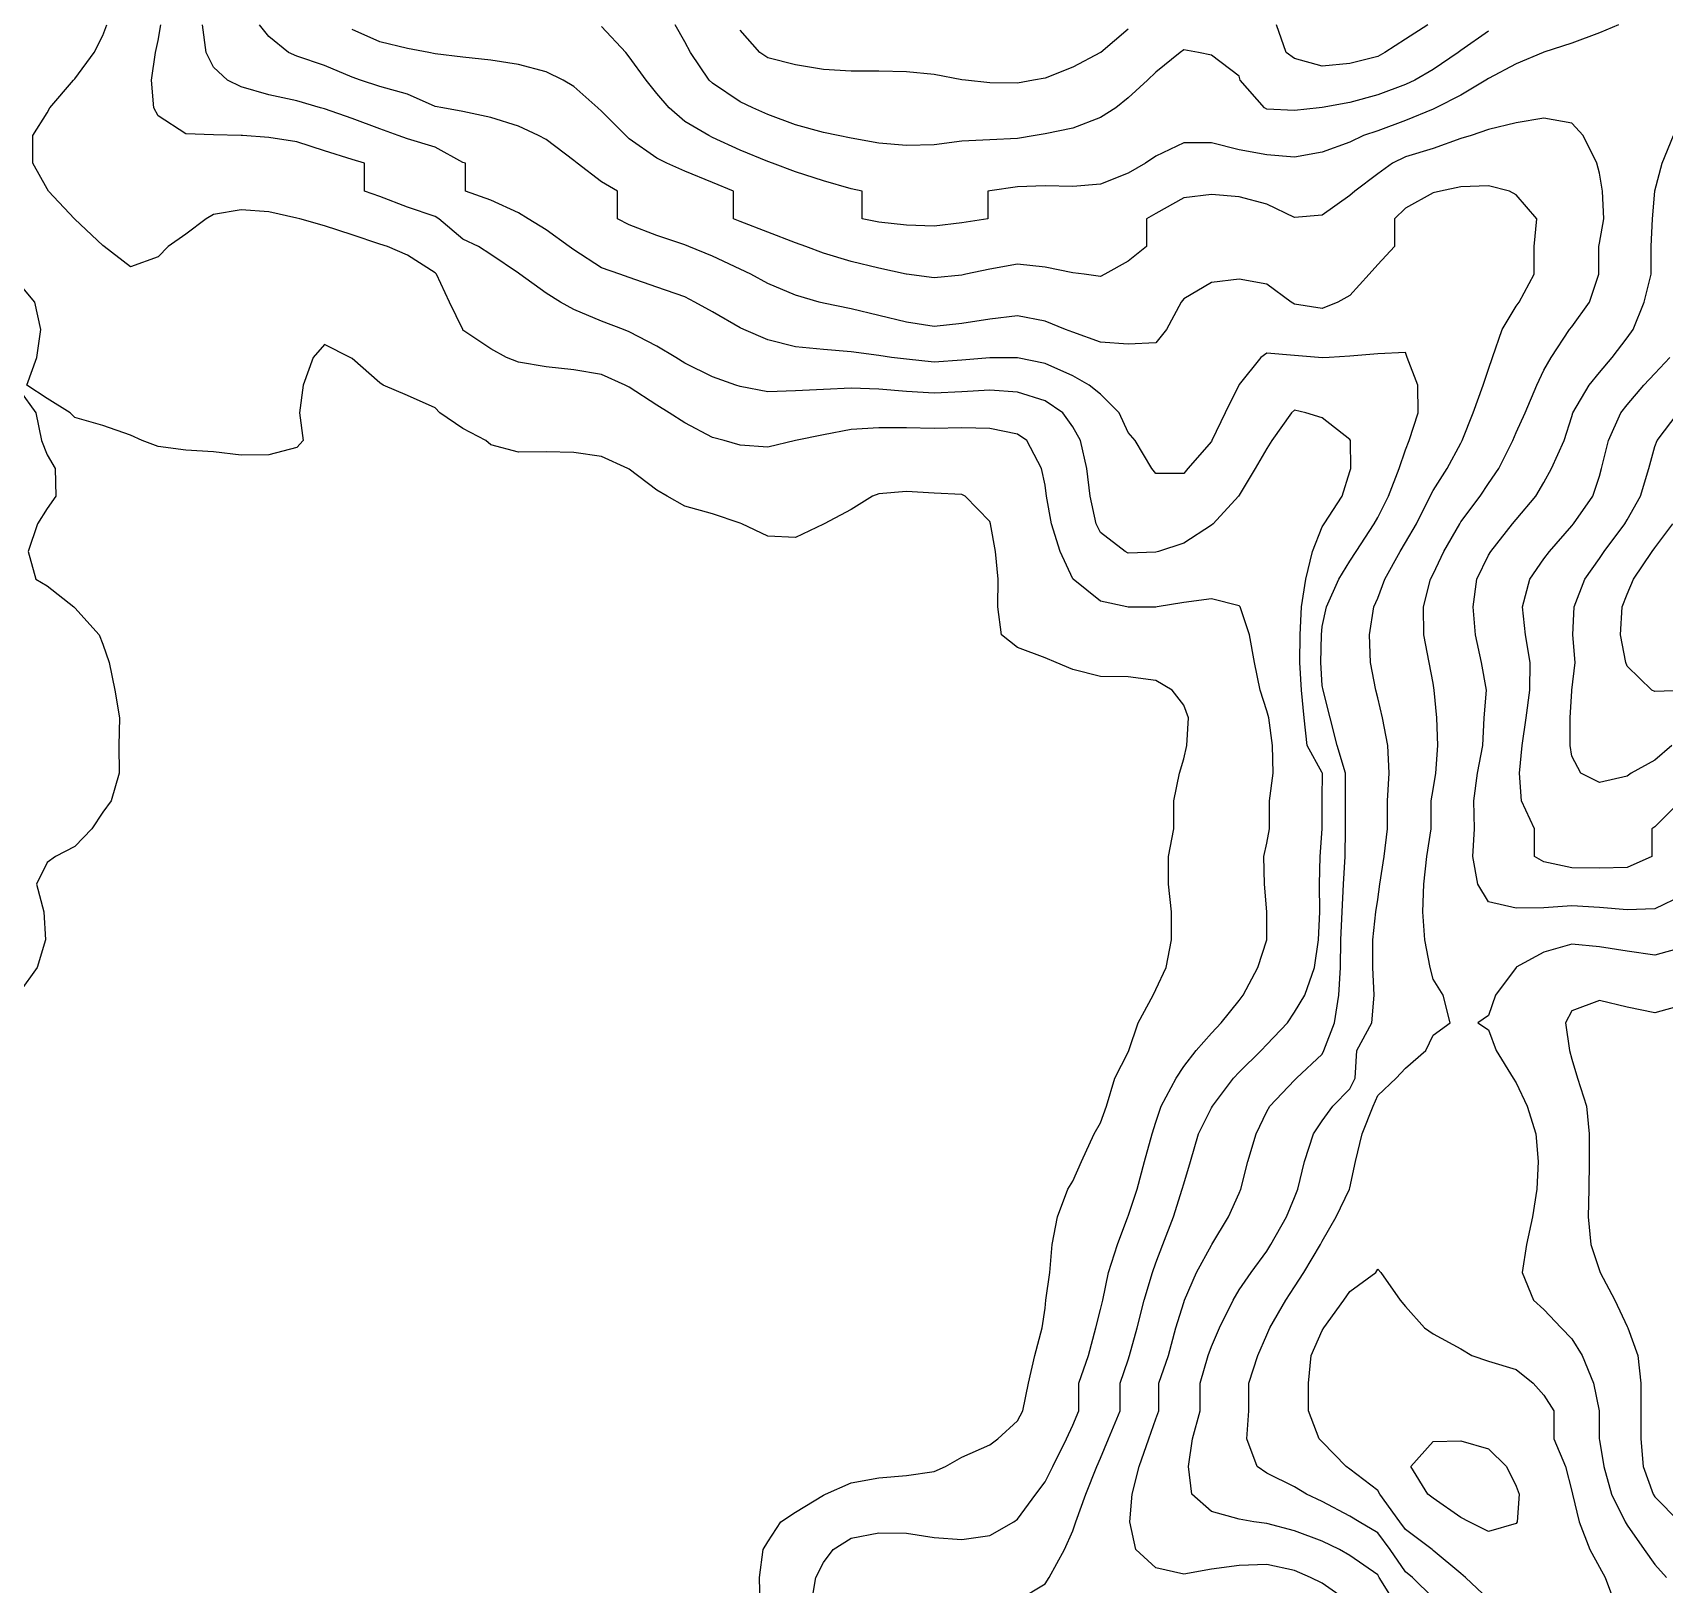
# Model space of a CAD drawing. Header units: inches. Extents: x 450896 to 463247, y 7386701 to 7399440.
# Drawn here: x 456243 to 457967, y 7388398 to 7390037 of the extents above; entities that cross this region are included whole.
import ezdxf

# ---------------------------------------------------------------- set-up
doc = ezdxf.new("R2010")
doc.units = ezdxf.units.IN
doc.header["$MEASUREMENT"] = 0

msp = doc.modelspace()

# ---------------------------------------------------------------- linework, layer by layer
for points, elevation in [([(457066, 7388376.1), (457070.7, 7388405.4), (457078.8, 7388421.1), (457089.3, 7388434.7), (457108, 7388446.9), (457137.3, 7388452.4), (457166.6, 7388452.2), (457195.9, 7388447.5), (457225.2, 7388445.4), (457254.5, 7388449.7), (457279.9, 7388464), (457283.8, 7388466.8), (457303.2, 7388493.3), (457313, 7388506.2), (457321.2, 7388522.6), (457335.6, 7388551.9), (457342.3, 7388566), (457348.7, 7388581.2), (457348.7, 7388610.4), (457358.8, 7388639.7), (457366.8, 7388669), (457371.6, 7388688.2), (457373.9, 7388698.3), (457380.2, 7388727.6), (457389.4, 7388756.9), (457400.5, 7388786.2), (457400.9, 7388787), (457410.5, 7388815.4), (457418.1, 7388844.7), (457426.1, 7388874), (457430.2, 7388886.3), (457435.8, 7388903.3), (457451.5, 7388932.6), (457459.5, 7388944.9), (457472.6, 7388961.9), (457488.8, 7388980.2), (457499.2, 7388991.2), (457518.1, 7389014.7), (457522.4, 7389020.5), (457537.8, 7389049.7), (457547.2, 7389079), (457547.2, 7389108.3), (457545, 7389137.6), (457544.1, 7389166.9), (457547.3, 7389180.9), (457550.2, 7389196.2), (457550.2, 7389225.5), (457554.1, 7389254.8), (457553.3, 7389284), (457549.3, 7389313.3), (457547.3, 7389320.9), (457540.2, 7389342.6), (457534.2, 7389371.9), (457529.1, 7389401.2), (457519, 7389430.5), (457518.1, 7389431.8), (457488.8, 7389439.1), (457459.5, 7389435.2), (457431.4, 7389430.5), (457430.2, 7389430.3), (457400.9, 7389430.2), (457399.6, 7389430.5), (457371.6, 7389436.5), (457342.6, 7389459.8), (457342.3, 7389460.2), (457328.9, 7389489.1), (457320, 7389518.3), (457314.7, 7389547.6), (457313, 7389559.2), (457309.4, 7389576.9), (457293.7, 7389606.2), (457283.8, 7389613), (457254.5, 7389619), (457225.2, 7389619.8), (457195.9, 7389619.1), (457166.6, 7389619.7), (457137.3, 7389619.8), (457108, 7389618.1), (457078.8, 7389612.3), (457049.5, 7389606.2), (457049.4, 7389606.2), (457020.2, 7389599.3), (456990.9, 7389601.5), (456974.1, 7389606.2), (456961.6, 7389609.6), (456932.3, 7389624.8), (456916, 7389635.5), (456903, 7389643.8), (456873.7, 7389662.6), (456869.2, 7389664.8), (456844.5, 7389676.1), (456815.2, 7389680.8), (456785.9, 7389684.2), (456756.6, 7389688.9), (456744, 7389694.1), (456727.3, 7389703.2), (456698, 7389723), (456697.8, 7389723.4), (456683.7, 7389752.6), (456669.9, 7389781.9), (456668.7, 7389783.6), (456639.4, 7389802.2), (456618.1, 7389811.2), (456610.2, 7389813.6), (456580.9, 7389823.4), (456551.6, 7389833), (456525.8, 7389840.5), (456522.3, 7389841.3), (456493, 7389847.9), (456463.7, 7389849.8), (456434.4, 7389845), (456426.5, 7389840.5), (456405.1, 7389824.4), (456386.6, 7389811.2), (456375.9, 7389800.4), (456346.6, 7389789.8), (456318.8, 7389811.2), (456317.3, 7389812.2), (456288, 7389840.2), (456287.7, 7389840.5), (456259.9, 7389869.8), (456258.7, 7389872.2), (456243.6, 7389899.1), (456243.6, 7389928.4), (456258.7, 7389952.3), (456261.5, 7389957.6), (456286.6, 7389986.9), (456288, 7389988.3), (456308.2, 7390016.2), (456317.3, 7390034.1), (456321.7, 7390045.5)], 40), ([(457283.8, 7388381), (457313, 7388398.6), (457317.5, 7388405.4), (457333.4, 7388434.7), (457342.3, 7388454.5), (457345.6, 7388464), (457356, 7388493.3), (457367.9, 7388522.6), (457371.6, 7388531.2), (457380.2, 7388551.9), (457392.3, 7388581.2), (457392.3, 7388610.4), (457400.9, 7388635.3), (457402.4, 7388639.7), (457410.2, 7388669), (457417.7, 7388698.3), (457426.5, 7388727.6), (457430.2, 7388737.6), (457437.4, 7388756.9), (457448.9, 7388786.2), (457458, 7388815.4), (457459.5, 7388821.1), (457466.7, 7388844.7), (457475.3, 7388874), (457488.8, 7388901.4), (457489.8, 7388903.3), (457512.2, 7388932.6), (457518.1, 7388939), (457541.2, 7388961.9), (457547.3, 7388968.2), (457569.1, 7388991.2), (457576.6, 7389002.3), (457587.6, 7389020.5), (457597.6, 7389049.7), (457602, 7389079), (457603.2, 7389108.3), (457603, 7389137.6), (457603.8, 7389166.9), (457605.9, 7389196.2), (457605.9, 7389225.5), (457605.9, 7389228.3), (457606.2, 7389254.8), (457605.9, 7389255.2), (457589.8, 7389284), (457586.9, 7389313.3), (457583.9, 7389342.6), (457582.2, 7389371.9), (457582.6, 7389401.2), (457584.1, 7389430.5), (457588.4, 7389459.8), (457595.5, 7389489.1), (457605.9, 7389515.1), (457608, 7389518.3), (457627, 7389547.6), (457635.2, 7389573.4), (457636.2, 7389576.9), (457635.8, 7389606.2), (457635.2, 7389607.2), (457605.9, 7389630.4), (457588.7, 7389635.5), (457576.6, 7389638.2), (457573.5, 7389635.5), (457552.5, 7389606.2), (457547.3, 7389597.8), (457535.1, 7389576.9), (457518.1, 7389548.5), (457517.5, 7389547.6), (457490.7, 7389518.3), (457488.8, 7389516.8), (457459.5, 7389498), (457432.8, 7389489.1), (457430.2, 7389488.2), (457400.9, 7389487.4), (457397.5, 7389489.1), (457371.6, 7389509.2), (457367.2, 7389518.3), (457360.8, 7389547.6), (457357, 7389576.9), (457350.6, 7389606.2), (457342.3, 7389620.8), (457331.9, 7389635.5), (457313, 7389648.3), (457283.8, 7389657.5), (457254.5, 7389659.4), (457225.2, 7389657.8), (457195.9, 7389656.3), (457166.6, 7389658.2), (457137.3, 7389660.5), (457108, 7389661.6), (457078.8, 7389660.1), (457049.5, 7389658.6), (457020.2, 7389657.6), (456990.9, 7389663.2), (456986.2, 7389664.8), (456961.6, 7389673.4), (456932.3, 7389688.1), (456922.8, 7389694.1), (456903, 7389706.1), (456873.7, 7389721), (456867.7, 7389723.4), (456844.5, 7389732.4), (456815.2, 7389744.8), (456801, 7389752.6), (456785.9, 7389761.8), (456758, 7389781.9), (456756.6, 7389783.1), (456727.3, 7389802.9), (456714.5, 7389811.2), (456698, 7389818.9), (456672.5, 7389840.5), (456668.7, 7389843), (456639.4, 7389852.8), (456610.2, 7389864), (456593.8, 7389869.8), (456593.8, 7389899.1), (456580.9, 7389903.3), (456551.6, 7389912.3), (456522.3, 7389921.7), (456493, 7389926.5), (456465, 7389928.4), (456463.7, 7389928.4), (456434.4, 7389929.1), (456405.1, 7389930.4), (456375.9, 7389949.2), (456371.2, 7389957.6), (456368.9, 7389986.9), (456373.2, 7390016.2), (456375.9, 7390028.7), (456378.8, 7390045.5)], 60), ([(457635.2, 7388378.7), (457605.9, 7388399.3), (457593.5, 7388405.4), (457576.6, 7388412.6), (457547.3, 7388419), (457518.1, 7388417.9), (457488.8, 7388413.9), (457459.5, 7388408.7), (457430.2, 7388415.3), (457409, 7388434.7), (457402.5, 7388464), (457405.2, 7388493.3), (457412.6, 7388522.6), (457422.6, 7388551.9), (457430.2, 7388572.9), (457433.2, 7388581.2), (457433.2, 7388610.4), (457443.3, 7388639.7), (457451.2, 7388669), (457459.5, 7388695.9), (457460.4, 7388698.3), (457473.2, 7388727.6), (457488.8, 7388756.2), (457489.2, 7388756.9), (457506.8, 7388786.2), (457518.1, 7388811.3), (457519.9, 7388815.4), (457527.4, 7388844.7), (457536, 7388874), (457547.3, 7388897.4), (457550.4, 7388903.3), (457576.6, 7388930.5), (457578.6, 7388932.6), (457605.9, 7388958.2), (457607.7, 7388961.9), (457618.8, 7388991.2), (457623.5, 7389020.5), (457625.1, 7389049.7), (457625.7, 7389079), (457627, 7389108.3), (457628.5, 7389137.6), (457630.1, 7389166.9), (457630.4, 7389196.2), (457630.4, 7389225.5), (457630.4, 7389254.8), (457621.6, 7389284), (457614.3, 7389313.3), (457606.7, 7389342.6), (457605.9, 7389347.4), (457604.3, 7389371.9), (457605.1, 7389401.2), (457605.9, 7389409.9), (457610.3, 7389430.5), (457623.5, 7389459.8), (457635.2, 7389478.8), (457641.7, 7389489.1), (457660.7, 7389518.3), (457664.5, 7389525), (457675.8, 7389547.6), (457687.1, 7389576.9), (457693.8, 7389596.3), (457697.9, 7389606.2), (457707.3, 7389635.5), (457706.8, 7389664.8), (457695.5, 7389694.1), (457693.8, 7389699.3), (457664.5, 7389697.7), (457635.2, 7389695.3), (457613.1, 7389694.1), (457605.9, 7389693.7), (457601.8, 7389694.1), (457576.6, 7389696.2), (457547.3, 7389698.6), (457540.9, 7389694.1), (457518.1, 7389665.6), (457517.6, 7389664.8), (457503.3, 7389635.5), (457489.3, 7389606.2), (457488.8, 7389605.3), (457463.9, 7389576.9), (457459.5, 7389571.4), (457430.2, 7389571.3), (457425.8, 7389576.9), (457408.3, 7389606.2), (457400.9, 7389614.9), (457391.3, 7389635.5), (457371.6, 7389655.2), (457359.8, 7389664.8), (457342.3, 7389674.7), (457313, 7389687.5), (457283.8, 7389693.8), (457254.5, 7389693.6), (457225.2, 7389691.1), (457195.9, 7389689.2), (457166.6, 7389692.1), (457150.9, 7389694.1), (457137.3, 7389696.1), (457108, 7389700.1), (457078.8, 7389702.4), (457049.5, 7389705.1), (457020.2, 7389712.8), (456994.6, 7389723.4), (456990.9, 7389725.2), (456961.6, 7389742.1), (456943, 7389752.6), (456932.3, 7389758), (456903, 7389768.3), (456873.7, 7389778.4), (456863.6, 7389781.9), (456844.5, 7389788.6), (456815.2, 7389807.6), (456810.1, 7389811.2), (456785.9, 7389828.8), (456767, 7389840.5), (456756.6, 7389846.7), (456727.3, 7389860.3), (456700.8, 7389869.8), (456700.8, 7389899.1), (456698, 7389900), (456668.7, 7389916.3), (456639.4, 7389924.9), (456629.6, 7389928.4), (456610.2, 7389935.5), (456580.9, 7389946.4), (456551.6, 7389956.5), (456547.5, 7389957.6), (456522.3, 7389965.1), (456493, 7389971.4), (456463.7, 7389979.9), (456449.1, 7389986.9), (456434.4, 7390000.7), (456426.8, 7390016.2), (456422.9, 7390045.5)], 80), ([(457684.3, 7388376.1), (457666.1, 7388405.4), (457664.5, 7388407.9), (457635.2, 7388428.6), (457624.3, 7388434.7), (457605.9, 7388443.5), (457576.6, 7388454.7), (457547.3, 7388462.2), (457533.6, 7388464), (457518.1, 7388466.8), (457488.8, 7388475.1), (457468.2, 7388493.3), (457464.6, 7388522.6), (457468.8, 7388551.9), (457477, 7388581.2), (457477, 7388610.4), (457485.3, 7388639.7), (457488.8, 7388649.2), (457497.2, 7388669), (457511.8, 7388698.3), (457518.1, 7388709.1), (457530.7, 7388727.6), (457547.3, 7388750.1), (457551.7, 7388756.9), (457568.1, 7388786.2), (457576.6, 7388806.5), (457580.2, 7388815.4), (457587.1, 7388844.7), (457596.7, 7388874), (457605.9, 7388887.8), (457617, 7388903.3), (457635.2, 7388921.5), (457640.6, 7388932.6), (457642.6, 7388961.9), (457658.2, 7388991.2), (457660.7, 7389020.5), (457659.5, 7389049.7), (457659.4, 7389079), (457662.6, 7389108.3), (457664.5, 7389121.6), (457666.9, 7389137.6), (457671.4, 7389166.9), (457674.8, 7389196.2), (457674.8, 7389225.5), (457676.5, 7389254.8), (457675.1, 7389284), (457669.6, 7389313.3), (457664.5, 7389334.4), (457662.5, 7389342.6), (457657, 7389371.9), (457655.9, 7389401.2), (457660.5, 7389430.5), (457664.5, 7389439.6), (457672.2, 7389459.8), (457688.1, 7389489.1), (457693.8, 7389498.4), (457705.5, 7389518.3), (457719.8, 7389547.6), (457723.1, 7389553.6), (457737.8, 7389576.9), (457752.4, 7389603.6), (457753.8, 7389606.2), (457765.5, 7389635.5), (457775.8, 7389664.8), (457781.6, 7389681.5), (457785.9, 7389694.1), (457796, 7389723.4), (457810.9, 7389748.1), (457814.1, 7389752.6), (457829.8, 7389781.9), (457829.8, 7389811.2), (457832.7, 7389840.5), (457810.9, 7389865.8), (457803.9, 7389869.8), (457781.6, 7389875.5), (457752.4, 7389874.2), (457730.8, 7389869.8), (457723.1, 7389867.9), (457693.8, 7389851.9), (457682.1, 7389840.5), (457682.1, 7389811.2), (457664.5, 7389792.1), (457655.4, 7389781.9), (457635.2, 7389759.5), (457622.5, 7389752.6), (457605.9, 7389745.7), (457576.6, 7389750.5), (457573, 7389752.6), (457547.3, 7389771.4), (457518.1, 7389776.6), (457488.8, 7389773.3), (457459.5, 7389755.9), (457456.9, 7389752.6), (457441.5, 7389723.4), (457430.2, 7389709.5), (457400.9, 7389708), (457371.6, 7389710.3), (457342.3, 7389720.6), (457334.6, 7389723.4), (457313, 7389732.2), (457283.8, 7389738.1), (457254.5, 7389734.6), (457225.2, 7389729.9), (457195.9, 7389726.9), (457166.6, 7389731.2), (457137.3, 7389738.4), (457108, 7389745.4), (457078.8, 7389751.5), (457074.5, 7389752.6), (457049.5, 7389760), (457020.2, 7389772.1), (457002, 7389781.9), (456990.9, 7389787.4), (456961.6, 7389801.1), (456936.8, 7389811.2), (456932.3, 7389812.9), (456903, 7389822.8), (456873.7, 7389834.3), (456861.1, 7389840.5), (456861.1, 7389869.8), (456844.5, 7389879.6), (456818.6, 7389899.1), (456815.2, 7389902), (456785.9, 7389924.4), (456777.7, 7389928.4), (456756.6, 7389938.2), (456727.3, 7389947.4), (456698, 7389953.7), (456676.6, 7389957.6), (456668.7, 7389959.1), (456639.4, 7389972.3), (456610.2, 7389980.3), (456589.9, 7389986.9), (456580.9, 7389990), (456551.6, 7390002.3), (456522.3, 7390012.4), (456513.5, 7390016.2), (456493, 7390032.9), (456482.9, 7390045.5)], 100), ([(457918.9, 7390045.5), (457898.8, 7390036.9), (457869.5, 7390026.2), (457840.2, 7390016.6), (457839.2, 7390016.2), (457810.9, 7390004.2), (457781.6, 7389988.8), (457778.6, 7389986.9), (457752.4, 7389971.2), (457726, 7389957.6), (457723.1, 7389956.3), (457693.8, 7389944.4), (457664.5, 7389933.4), (457649.6, 7389928.4), (457635.2, 7389921.6), (457605.9, 7389910.8), (457576.6, 7389905.6), (457547.3, 7389908.1), (457518.1, 7389913.4), (457488.8, 7389920.7), (457459.5, 7389920.7), (457430.2, 7389906.5), (457419.1, 7389899.1), (457400.9, 7389888.7), (457371.6, 7389877.1), (457342.3, 7389874.7), (457313, 7389875.4), (457283.8, 7389874.3), (457254.5, 7389870.1), (457252.4, 7389869.8), (457252.4, 7389840.5), (457225.2, 7389836.2), (457195.9, 7389832.8), (457166.6, 7389833.7), (457137.3, 7389837), (457119.7, 7389840.5), (457119.7, 7389869.8), (457108, 7389872.2), (457078.8, 7389880.6), (457049.5, 7389890.2), (457025.2, 7389899.1), (457020.2, 7389901), (456990.9, 7389913), (456961.6, 7389926.5), (456957.6, 7389928.4), (456932.3, 7389943.4), (456915.7, 7389957.6), (456903, 7389972.7), (456891.6, 7389986.9), (456873.7, 7390011.7), (456869.9, 7390016.2), (456844.5, 7390043.5)], 140), ([(457781.6, 7390038.8), (457752.4, 7390018.3), (457749.4, 7390016.2), (457723.1, 7389998.3), (457703.9, 7389986.9), (457693.8, 7389982.2), (457664.5, 7389971.3), (457635.2, 7389963.4), (457605.9, 7389958), (457602.8, 7389957.6), (457576.6, 7389955), (457547.3, 7389956.2), (457544.8, 7389957.6), (457519.3, 7389986.9), (457518.1, 7389991.2), (457488.8, 7390013.3), (457475.3, 7390016.2), (457459.5, 7390019), (457455.7, 7390016.2), (457430.2, 7389995.5), (457421.2, 7389986.9), (457400.9, 7389968.4), (457387.7, 7389957.6), (457371.6, 7389947.5), (457342.3, 7389936.1), (457313, 7389930.4), (457302.7, 7389928.4), (457283.8, 7389925.3), (457254.5, 7389923.9), (457225.2, 7389922.4), (457195.9, 7389918.6), (457166.6, 7389918.1), (457137.3, 7389920.3), (457108, 7389925.6), (457094.5, 7389928.4), (457078.8, 7389931.8), (457049.5, 7389939.9), (457020.2, 7389950.7), (457004.4, 7389957.6), (456990.9, 7389964.2), (456961.6, 7389983.8), (456958.2, 7389986.9), (456938.5, 7390016.2), (456932.3, 7390027.4), (456922.1, 7390045.5)], 160), ([(457717.4, 7390045.5), (457693.8, 7390030.4), (457672.1, 7390016.2), (457664.5, 7390012), (457635.2, 7390004.7), (457605.9, 7390001.8), (457576.6, 7390010), (457567.7, 7390016.2), (457557.7, 7390045.5)], 180), ([(457723.1, 7388383.7), (457701.1, 7388405.4), (457693.8, 7388411.4), (457677.8, 7388434.7), (457664.5, 7388452.6), (457644.8, 7388464), (457635.2, 7388470), (457605.9, 7388485.6), (457589.2, 7388493.3), (457576.6, 7388500.9), (457547.3, 7388515.5), (457537.3, 7388522.6), (457526.2, 7388551.9), (457528.5, 7388581.2), (457528.5, 7388610.4), (457537.8, 7388639.7), (457547.3, 7388661.7), (457550.5, 7388669), (457567.4, 7388698.3), (457576.6, 7388712.3), (457586.4, 7388727.6), (457603.9, 7388756.9), (457605.9, 7388760.7), (457620.6, 7388786.2), (457634.8, 7388815.4), (457635.2, 7388816.8), (457641.2, 7388844.7), (457648.2, 7388874), (457659.6, 7388903.3), (457664.5, 7388914.3), (457683.9, 7388932.6), (457693.8, 7388943.4), (457715.2, 7388961.9), (457723.1, 7388978), (457741, 7388991.2), (457733.6, 7389020.5), (457723.1, 7389037.4), (457720, 7389049.7), (457714.3, 7389079), (457712.2, 7389108.3), (457713.2, 7389137.6), (457716.4, 7389166.9), (457721, 7389196.2), (457721, 7389225.5), (457723.1, 7389237.5), (457726, 7389254.8), (457728, 7389284), (457727, 7389313.3), (457724.3, 7389342.6), (457723.1, 7389349.9), (457719, 7389371.9), (457713.3, 7389401.2), (457712.8, 7389430.5), (457720.4, 7389459.8), (457723.1, 7389465), (457734.2, 7389489.1), (457751.1, 7389518.3), (457752.4, 7389520.3), (457772.6, 7389547.6), (457781.6, 7389561), (457792.4, 7389576.9), (457807.1, 7389606.2), (457810.9, 7389614.8), (457820.3, 7389635.5), (457832.7, 7389664.8), (457840.2, 7389680.7), (457847.6, 7389694.1), (457867.2, 7389723.4), (457869.5, 7389726.4), (457888.2, 7389752.6), (457898.1, 7389781.9), (457898.1, 7389811.2), (457898.8, 7389814.9), (457903.3, 7389840.5), (457902, 7389869.8), (457898.8, 7389888.7), (457896.1, 7389899.1), (457881.6, 7389928.4), (457869.5, 7389941.5), (457840.2, 7389946.9), (457810.9, 7389941.9), (457781.6, 7389934.7), (457763.3, 7389928.4), (457752.4, 7389925.3), (457723.1, 7389914.9), (457693.8, 7389905.8), (457680.2, 7389899.1), (457664.5, 7389887.9), (457640.3, 7389869.8), (457635.2, 7389865.2), (457605.9, 7389844.3), (457576.6, 7389841.9), (457547.3, 7389856), (457518.1, 7389863.8), (457488.8, 7389866.3), (457459.5, 7389862.5), (457430.2, 7389846.1), (457420.2, 7389840.5), (457420.2, 7389811.2), (457400.9, 7389795.6), (457376.3, 7389781.9), (457371.6, 7389779.6), (457354.4, 7389781.9), (457342.3, 7389783.3), (457313, 7389789.4), (457283.8, 7389792.5), (457254.5, 7389787.2), (457229.4, 7389781.9), (457225.2, 7389781), (457195.9, 7389778.2), (457166.6, 7389781.9), (457166.4, 7389781.9), (457137.3, 7389788.5), (457108, 7389795.5), (457078.8, 7389804.2), (457060.4, 7389811.2), (457049.5, 7389815.1), (457020.2, 7389826.5), (456990.9, 7389837.6), (456983.7, 7389840.5), (456983.7, 7389869.8), (456961.6, 7389878.7), (456932.3, 7389890.8), (456913.3, 7389899.1), (456903, 7389904.4), (456873.7, 7389925), (456870, 7389928.4), (456844.5, 7389954.3), (456840.6, 7389957.6), (456815.2, 7389980.1), (456803.7, 7389986.9), (456785.9, 7389995.8), (456756.6, 7390003.6), (456727.3, 7390008), (456698, 7390011.4), (456668.7, 7390014.8), (456662, 7390016.2), (456639.4, 7390020.4), (456610.2, 7390027.5), (456580.9, 7390040.4)], 120), ([(457400.9, 7390040.9), (457371.9, 7390016.2), (457371.6, 7390016), (457342.3, 7390000.6), (457313, 7389989.2), (457300.9, 7389986.9), (457283.8, 7389983.9), (457254.5, 7389984.1), (457228.9, 7389986.9), (457225.2, 7389987.4), (457195.9, 7389993), (457166.6, 7389995.7), (457137.3, 7389996.6), (457108, 7389996.5), (457078.8, 7389998.2), (457049.5, 7390003.2), (457020.2, 7390010.5), (457011.6, 7390016.2), (456990.9, 7390039.9)], 180), ([(457986.7, 7389125.6), (457957.4, 7389111.7), (457928.1, 7389110.6), (457898.8, 7389113), (457869.5, 7389114.8), (457840.2, 7389112.8), (457810.9, 7389112.4), (457781.6, 7389118.9), (457770.3, 7389137.6), (457765, 7389166.9), (457766.7, 7389196.2), (457766, 7389225.5), (457769.8, 7389254.8), (457775.5, 7389284), (457776.9, 7389313.3), (457779.5, 7389342.6), (457774.3, 7389371.9), (457767.8, 7389401.2), (457765.4, 7389430.5), (457769.4, 7389459.8), (457781.6, 7389485.2), (457783.9, 7389489.1), (457807, 7389518.3), (457810.9, 7389522.9), (457831.6, 7389547.6), (457840.2, 7389562.1), (457848.2, 7389576.9), (457861.4, 7389606.2), (457869.5, 7389631.6), (457870.6, 7389635.5), (457888.1, 7389664.8), (457898.8, 7389678.3), (457912.4, 7389694.1), (457928.1, 7389714.9), (457934.4, 7389723.4), (457946.2, 7389752.6), (457953.5, 7389781.9), (457953.5, 7389811.2), (457954.9, 7389840.5), (457957.3, 7389869.8), (457957.4, 7389869.9), (457965.2, 7389899.1), (457976.9, 7389928.4)], 140), ([(457011.9, 7388376.1), (457011.2, 7388405.4), (457015.3, 7388434.7), (457020.2, 7388443), (457034, 7388464), (457049.5, 7388474.3), (457078.8, 7388492.3), (457081.1, 7388493.3), (457108, 7388505.2), (457137.3, 7388510.6), (457166.6, 7388513.1), (457195.9, 7388517.3), (457208, 7388522.6), (457225.2, 7388532.3), (457254.5, 7388545.4), (457263.1, 7388551.9), (457283.8, 7388570.7), (457289.4, 7388581.2), (457295.6, 7388610.4), (457302.2, 7388639.7), (457309.8, 7388669), (457313, 7388689.7), (457314, 7388698.3), (457317.9, 7388727.6), (457320.4, 7388756.9), (457326, 7388786.2), (457337.2, 7388815.4), (457342.3, 7388823.9), (457351.5, 7388844.7), (457365, 7388874), (457371.6, 7388885.5), (457377.8, 7388903.3), (457386.6, 7388932.6), (457400.9, 7388960.2), (457401.7, 7388961.9), (457411.3, 7388991.2), (457427.4, 7389020.5), (457430.2, 7389026.3), (457440.9, 7389049.7), (457446.7, 7389079), (457446.5, 7389108.3), (457443.5, 7389137.6), (457443.5, 7389166.9), (457449.2, 7389196.2), (457449.2, 7389225.5), (457455, 7389254.8), (457459.5, 7389270.1), (457462.7, 7389284), (457464.5, 7389313.3), (457459.5, 7389326.7), (457447.5, 7389342.6), (457430.2, 7389352.8), (457400.9, 7389356.8), (457371.6, 7389357.1), (457342.3, 7389364.5), (457324.7, 7389371.9), (457313, 7389376.7), (457283.8, 7389387.8), (457267.1, 7389401.2), (457263.1, 7389430.5), (457263.6, 7389459.8), (457260.7, 7389489.1), (457255.4, 7389518.3), (457254.5, 7389520.7), (457228.5, 7389547.6), (457225.2, 7389549.1), (457195.9, 7389550.7), (457166.6, 7389552.6), (457137.3, 7389550), (457130.7, 7389547.6), (457108, 7389533.5), (457079.5, 7389518.3), (457078.8, 7389517.8), (457049.5, 7389503.7), (457020.2, 7389505.2), (456992.8, 7389518.3), (456990.9, 7389518.9), (456961.6, 7389528.7), (456932.3, 7389536.9), (456913.6, 7389547.6), (456903, 7389554), (456873.7, 7389576.1), (456872.3, 7389576.9), (456844.5, 7389589.3), (456815.2, 7389593.8), (456785.9, 7389594.3), (456756.6, 7389593.9), (456727.3, 7389601.6), (456722.1, 7389606.2), (456698, 7389619.1), (456673.4, 7389635.5), (456668.7, 7389640.7), (456639.4, 7389654), (456613.5, 7389664.8), (456610.2, 7389667.1), (456580.9, 7389693), (456578.7, 7389694.1), (456551.6, 7389707.7), (456539.8, 7389694.1), (456529.3, 7389664.8), (456525.1, 7389635.5), (456529, 7389606.2), (456522.3, 7389598.9), (456493, 7389591.3), (456463.7, 7389590.8), (456434.4, 7389594.3), (456405.1, 7389596), (456375.9, 7389600), (456358.9, 7389606.2), (456346.6, 7389612.1), (456317.3, 7389622), (456288, 7389630.6), (456282.8, 7389635.5), (456258.7, 7389650.8), (456237.1, 7389664.8), (456247.8, 7389694.1), (456251.8, 7389723.4), (456245.8, 7389752.6), (456229.4, 7389771.7)], 20), ([(457984.9, 7389225.5), (457957.4, 7389198.2), (457954.3, 7389196.2), (457954.3, 7389166.9), (457928.1, 7389155.1), (457898.8, 7389154.6), (457869.5, 7389154.8), (457840.2, 7389161.2), (457830.1, 7389166.9), (457830.1, 7389196.2), (457816.4, 7389225.5), (457814.2, 7389254.8), (457817.1, 7389284), (457821.2, 7389313.3), (457825.1, 7389342.6), (457825.6, 7389371.9), (457820.5, 7389401.2), (457817.5, 7389430.5), (457825.2, 7389459.8), (457840.2, 7389481.2), (457846, 7389489.1), (457869.5, 7389516.1), (457871.3, 7389518.3), (457891.8, 7389547.6), (457898.8, 7389568.7), (457901.1, 7389576.9), (457908.4, 7389606.2), (457921.4, 7389635.5), (457928.1, 7389644.1), (457945.8, 7389664.8), (457957.4, 7389677.2), (457973, 7389694.1)], 160), ([(456229.4, 7389659.4), (456246.8, 7389635.5), (456252.6, 7389606.2), (456258.7, 7389591.2), (456267.2, 7389576.9), (456267.8, 7389547.6), (456258.7, 7389534.5), (456248.3, 7389518.3), (456238.7, 7389489.1), (456246.6, 7389459.8), (456258.7, 7389452.8), (456286.8, 7389430.5), (456288, 7389429.4), (456313.7, 7389401.2), (456317.3, 7389391.3), (456324.1, 7389371.9), (456330.1, 7389342.6), (456335.1, 7389313.3), (456334.5, 7389284), (456334.7, 7389254.8), (456326.2, 7389225.5), (456317.3, 7389213.7), (456305.7, 7389196.2), (456288, 7389177.4), (456267.6, 7389166.9), (456258.7, 7389160.7), (456247.3, 7389137.6), (456255.3, 7389108.3), (456256.9, 7389079), (456248, 7389049.7), (456229.4, 7389023.4)], 20), ([(457975.4, 7389284), (457957.4, 7389268.7), (457932.4, 7389254.8), (457928.1, 7389251.9), (457898.8, 7389245), (457879.2, 7389254.8), (457869.5, 7389272.8), (457867.7, 7389284), (457867.9, 7389313.3), (457869.5, 7389341.7), (457869.6, 7389342.6), (457873.3, 7389371.9), (457870.8, 7389401.2), (457872, 7389430.5), (457883.2, 7389459.8), (457898.8, 7389481.8), (457903.7, 7389489.1), (457925.6, 7389518.3), (457928.1, 7389522.6), (457942.3, 7389547.6), (457951.1, 7389576.9), (457957.4, 7389600), (457959.6, 7389606.2), (457982.1, 7389635.5)], 180), ([(457986.7, 7389342.4), (457957.4, 7389341.2), (457954, 7389342.6), (457928.1, 7389367.8), (457926.5, 7389371.9), (457921.2, 7389401.2), (457922.9, 7389430.5), (457928.1, 7389444), (457934.7, 7389459.8), (457954.4, 7389489.1), (457957.4, 7389493.1), (457976.5, 7389518.3)], 200), ([(457986.7, 7389070.9), (457957.4, 7389062.7), (457928.1, 7389067), (457898.8, 7389071.3), (457869.5, 7389074.3), (457840.2, 7389065.9), (457810.9, 7389049.8), (457810.9, 7389049.7), (457788.9, 7389020.5), (457781.6, 7388998.9), (457770.2, 7388991.2), (457781.6, 7388983.9), (457789.8, 7388961.9), (457807.6, 7388932.6), (457810.9, 7388927.7), (457822.3, 7388903.3), (457831.5, 7388874), (457833.9, 7388844.7), (457832.8, 7388815.4), (457828.1, 7388786.2), (457821.8, 7388756.9), (457817, 7388727.6), (457829, 7388698.3), (457840.2, 7388688.3), (457858.2, 7388669), (457869.5, 7388657.3), (457880.6, 7388639.7), (457892.6, 7388610.4), (457898.5, 7388581.2), (457898.5, 7388551.9), (457898.8, 7388550.2), (457903.4, 7388522.6), (457911.6, 7388493.3), (457926, 7388464), (457928.1, 7388460.5), (457946, 7388434.7), (457957.4, 7388419), (457969.6, 7388405.4)], 120), ([(457986.7, 7389009.8), (457957.4, 7389001.6), (457928.1, 7389007.7), (457898.8, 7389014.9), (457869.5, 7389003.9), (457863, 7388991.2), (457867, 7388961.9), (457869.5, 7388952.8), (457875.7, 7388932.6), (457885, 7388903.3), (457888.1, 7388874), (457888.1, 7388844.7), (457887.4, 7388815.4), (457886.7, 7388786.2), (457889.6, 7388756.9), (457898.8, 7388729.7), (457899.6, 7388727.6), (457915.2, 7388698.3), (457928.1, 7388670.4), (457928.8, 7388669), (457939.3, 7388639.7), (457942.4, 7388610.4), (457942.4, 7388581.2), (457942.4, 7388551.9), (457944.9, 7388522.6), (457955.6, 7388493.3), (457957.4, 7388490.6), (457983.4, 7388464)], 100), ([(457781.6, 7388382.3), (457757.3, 7388405.4), (457752.4, 7388409.4), (457723.1, 7388433.9), (457722.1, 7388434.7), (457693.8, 7388456), (457688, 7388464), (457666.9, 7388493.3), (457664.5, 7388497.3), (457635.2, 7388519.8), (457631, 7388522.6), (457605.9, 7388548.6), (457602.8, 7388551.9), (457591.4, 7388581.2), (457591.4, 7388610.4), (457594.3, 7388639.7), (457605.9, 7388666.2), (457607.4, 7388669), (457628.7, 7388698.3), (457635.2, 7388707.2), (457662.5, 7388727.6), (457664.5, 7388730.9), (457667.8, 7388727.6), (457688.1, 7388698.3), (457693.8, 7388691.4), (457713.8, 7388669), (457723.1, 7388662.8), (457752.4, 7388646.7), (457764.1, 7388639.7), (457781.6, 7388633.7), (457810.9, 7388625), (457828.6, 7388610.4), (457840.2, 7388597.9), (457850.6, 7388581.2), (457850.6, 7388551.9), (457862.8, 7388522.6), (457869.5, 7388496.4), (457870.2, 7388493.3), (457877.5, 7388464), (457888.8, 7388434.7), (457898.8, 7388416.3), (457904.8, 7388405.4), (457915.7, 7388376.1)], 140), ([(457811.8, 7388464), (457810.9, 7388462.3), (457781.6, 7388453.7), (457761, 7388464), (457752.4, 7388468.8), (457723.1, 7388489), (457717.6, 7388493.3), (457699.4, 7388522.6), (457723.1, 7388548.9), (457752.4, 7388549.7), (457781.6, 7388541.2), (457800.5, 7388522.6), (457810.9, 7388501.8), (457813.9, 7388493.3), (457811.8, 7388464)], 160)]:
    msp.add_lwpolyline(points, dxfattribs=dict(elevation=elevation))

doc.saveas('drawing.dxf')
